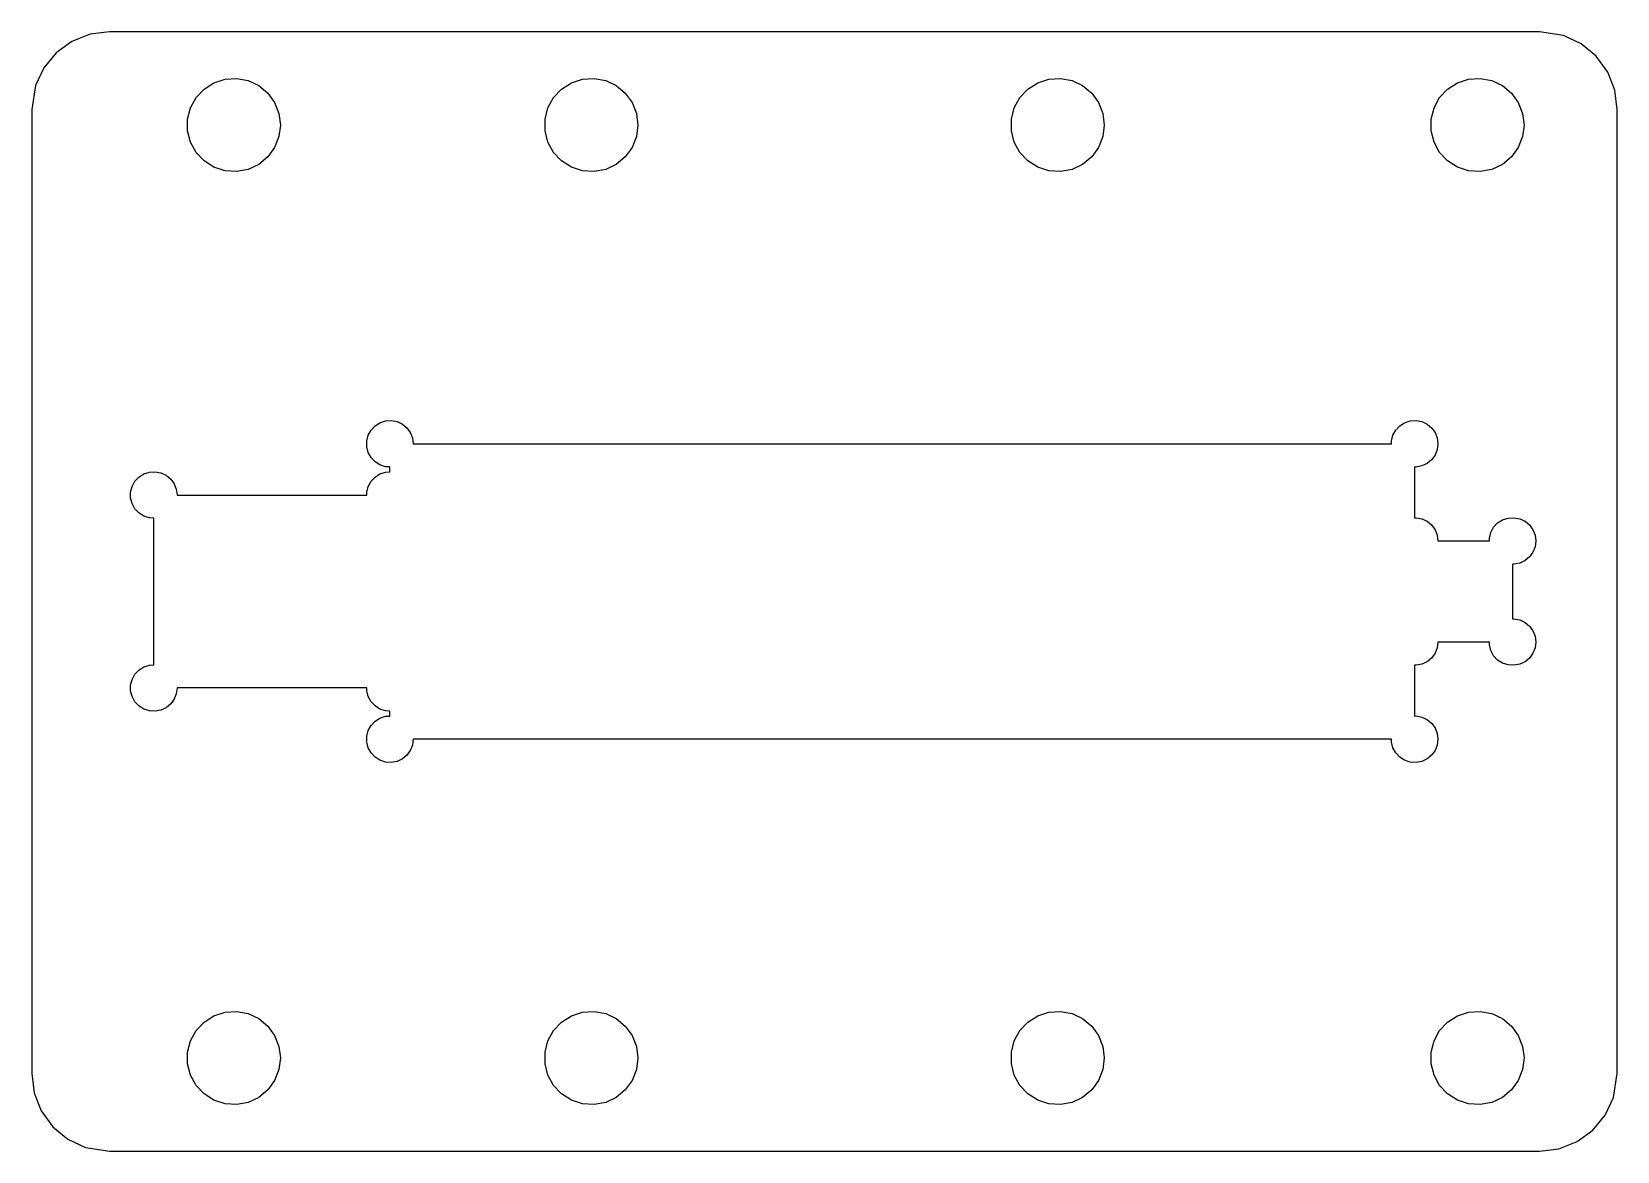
# Model space of a CAD drawing. Header units: metres. Extents: x -51 to 206, y -36 to 36.
# Drawn here: x -51 to 51, y -36 to 36 of the extents above.
import ezdxf

# ---------------------------------------------------------------- set-up
doc = ezdxf.new("R2010")
doc.units = ezdxf.units.M

msp = doc.modelspace()

# ---------------------------------------------------------------- linework, layer by layer
for p, q in [((-47.2435, 35.8429), (-48.4088, 35.3815)), ((-46, 36), (-47.2435, 35.8429)), ((46, 36), (-46, 36)), ((47.5451, 35.7553), (46, 36)), ((48.6791, 35.2216), (47.5451, 35.7553)), ((-48.4088, 35.3815), (-49.4227, 34.6448)), ((49.6448, 34.4227), (48.6791, 35.2216)), ((-50.2216, 33.6791), (-50.7553, 32.5451)), ((-49.4227, 34.6448), (-50.2216, 33.6791)), ((50.3815, 33.4088), (49.6448, 34.4227)), ((-39.9123, 32.3115), (-39.2773, 32.7145)), ((-39.2773, 32.7145), (-38.5621, 32.9469)), ((-38.5621, 32.9469), (-37.8116, 32.9941)), ((-37.8116, 32.9941), (-37.0729, 32.8532)), ((-37.0729, 32.8532), (-36.3925, 32.533)), ((-16.9123, 32.3115), (-16.2773, 32.7145)), ((-16.2773, 32.7145), (-15.5621, 32.9469)), ((-15.5621, 32.9469), (-14.8116, 32.9941)), ((-14.8116, 32.9941), (-14.0729, 32.8532)), ((-14.0729, 32.8532), (-13.3925, 32.533)), ((13.0877, 32.3115), (13.7227, 32.7145)), ((13.7227, 32.7145), (14.4379, 32.9469)), ((14.4379, 32.9469), (15.1884, 32.9941)), ((15.1884, 32.9941), (15.927, 32.8532)), ((15.927, 32.8532), (16.6075, 32.533)), ((40.0877, 32.3115), (40.7227, 32.7145)), ((40.7227, 32.7145), (41.4379, 32.9469)), ((41.4379, 32.9469), (42.1884, 32.9941)), ((42.1884, 32.9941), (42.927, 32.8532)), ((42.927, 32.8532), (43.6075, 32.533)), ((50.8429, 32.2435), (50.3815, 33.4088)), ((-50.7553, 32.5451), (-51, 31)), ((-40.7893, 31.1044), (-40.427, 31.7634)), ((-40.427, 31.7634), (-39.9123, 32.3115)), ((-36.3925, 32.533), (-35.8131, 32.0536)), ((-35.8131, 32.0536), (-35.3711, 31.4453)), ((-17.7893, 31.1044), (-17.427, 31.7634)), ((-17.427, 31.7634), (-16.9123, 32.3115)), ((-13.3925, 32.533), (-12.8131, 32.0536)), ((-12.8131, 32.0536), (-12.3711, 31.4453)), ((12.2107, 31.1044), (12.5729, 31.7634)), ((12.5729, 31.7634), (13.0877, 32.3115)), ((16.6075, 32.533), (17.1869, 32.0536)), ((17.1869, 32.0536), (17.6289, 31.4453)), ((39.2107, 31.1044), (39.5729, 31.7634)), ((39.5729, 31.7634), (40.0877, 32.3115)), ((43.6075, 32.533), (44.1869, 32.0536)), ((44.1869, 32.0536), (44.6289, 31.4453)), ((51, 31), (50.8429, 32.2435)), ((-51, 31), (-51, -31)), ((-40.9763, 30.376), (-40.7893, 31.1044)), ((-35.3711, 31.4453), (-35.0942, 30.7461)), ((-35.0942, 30.7461), (-35, 30)), ((-17.9763, 30.376), (-17.7893, 31.1044)), ((-12.3711, 31.4453), (-12.0942, 30.7461)), ((-12.0942, 30.7461), (-12, 30)), ((12.0237, 30.376), (12.2107, 31.1044)), ((17.6289, 31.4453), (17.9057, 30.7461)), ((17.9057, 30.7461), (18, 30)), ((39.0237, 30.376), (39.2107, 31.1044)), ((44.6289, 31.4453), (44.9057, 30.7461)), ((44.9057, 30.7461), (45, 30)), ((51, -31), (51, 31)), ((-40.9763, 29.624), (-40.9763, 30.376)), ((-40.7893, 28.8956), (-40.9763, 29.624)), ((-35, 30), (-35.0942, 29.2539)), ((-17.9763, 29.624), (-17.9763, 30.376)), ((-17.7893, 28.8956), (-17.9763, 29.624)), ((-12, 30), (-12.0942, 29.2539)), ((12.0237, 29.624), (12.0237, 30.376)), ((12.2107, 28.8956), (12.0237, 29.624)), ((18, 30), (17.9057, 29.2539)), ((39.0237, 29.624), (39.0237, 30.376)), ((39.2107, 28.8956), (39.0237, 29.624)), ((45, 30), (44.9057, 29.2539)), ((-40.427, 28.2366), (-40.7893, 28.8956)), ((-35.0942, 29.2539), (-35.3711, 28.5547)), ((-17.427, 28.2366), (-17.7893, 28.8956)), ((-12.0942, 29.2539), (-12.3711, 28.5547)), ((12.5729, 28.2366), (12.2107, 28.8956)), ((17.9057, 29.2539), (17.6289, 28.5547)), ((39.5729, 28.2366), (39.2107, 28.8956)), ((44.9057, 29.2539), (44.6289, 28.5547)), ((-39.9123, 27.6884), (-40.427, 28.2366)), ((-39.2773, 27.2855), (-39.9123, 27.6884)), ((-35.8131, 27.9464), (-36.3925, 27.467)), ((-35.3711, 28.5547), (-35.8131, 27.9464)), ((-16.9123, 27.6884), (-17.427, 28.2366)), ((-16.2773, 27.2855), (-16.9123, 27.6884)), ((-12.8131, 27.9464), (-13.3925, 27.467)), ((-12.3711, 28.5547), (-12.8131, 27.9464)), ((13.0877, 27.6884), (12.5729, 28.2366)), ((13.7227, 27.2855), (13.0877, 27.6884)), ((17.1869, 27.9464), (16.6075, 27.467)), ((17.6289, 28.5547), (17.1869, 27.9464)), ((40.0877, 27.6884), (39.5729, 28.2366)), ((40.7227, 27.2855), (40.0877, 27.6884)), ((44.1869, 27.9464), (43.6075, 27.467)), ((44.6289, 28.5547), (44.1869, 27.9464)), ((-38.5621, 27.0531), (-39.2773, 27.2855)), ((-37.8116, 27.0059), (-38.5621, 27.0531)), ((-37.0729, 27.1468), (-37.8116, 27.0059)), ((-36.3925, 27.467), (-37.0729, 27.1468)), ((-15.5621, 27.0531), (-16.2773, 27.2855)), ((-14.8116, 27.0059), (-15.5621, 27.0531)), ((-14.0729, 27.1468), (-14.8116, 27.0059)), ((-13.3925, 27.467), (-14.0729, 27.1468)), ((14.4379, 27.0531), (13.7227, 27.2855)), ((15.1884, 27.0059), (14.4379, 27.0531)), ((15.927, 27.1468), (15.1884, 27.0059)), ((16.6075, 27.467), (15.927, 27.1468)), ((41.4379, 27.0531), (40.7227, 27.2855)), ((42.1884, 27.0059), (41.4379, 27.0531)), ((42.927, 27.1468), (42.1884, 27.0059)), ((43.6075, 27.467), (42.927, 27.1468)), ((-29.3547, 10.0522), (-29.1735, 10.3817)), ((-29.1735, 10.3817), (-28.9161, 10.6558)), ((-28.9161, 10.6558), (-28.5987, 10.8572)), ((-28.5987, 10.8572), (-28.2411, 10.9734)), ((-28.2411, 10.9734), (-27.8658, 10.997)), ((-27.8658, 10.997), (-27.4965, 10.9266)), ((-27.4965, 10.9266), (-27.1562, 10.7665)), ((-27.1562, 10.7665), (-26.8665, 10.5268)), ((-26.8665, 10.5268), (-26.6455, 10.2226)), ((-26.6455, 10.2226), (-26.5071, 9.87303)), ((36.5653, 10.0522), (36.7465, 10.3817)), ((36.7465, 10.3817), (37.0039, 10.6558)), ((37.0039, 10.6558), (37.3213, 10.8572)), ((37.3213, 10.8572), (37.6789, 10.9734)), ((37.6789, 10.9734), (38.0542, 10.997)), ((38.0542, 10.997), (38.4235, 10.9266)), ((38.4235, 10.9266), (38.7637, 10.7665)), ((38.7637, 10.7665), (39.0535, 10.5268)), ((39.0535, 10.5268), (39.2745, 10.2226)), ((39.2745, 10.2226), (39.4129, 9.87303)), ((-29.4482, 9.68799), (-29.3547, 10.0522)), ((-29.4482, 9.312), (-29.4482, 9.68799)), ((-29.3547, 8.9478), (-29.4482, 9.312)), ((-26.5071, 9.87303), (-26.46, 9.5)), ((-26.46, 9.5), (36.4718, 9.5)), ((36.4718, 9.68799), (36.5653, 10.0522)), ((36.4718, 9.5), (36.4718, 9.68799)), ((39.4129, 9.87303), (39.46, 9.5)), ((39.46, 9.5), (39.4129, 9.12695)), ((-29.1735, 8.61832), (-29.3547, 8.9478)), ((-28.9161, 8.34422), (-29.1735, 8.61832)), ((-28.5987, 8.14275), (-28.9161, 8.34422)), ((38.7637, 8.23351), (38.4235, 8.07341)), ((39.0535, 8.47318), (38.7637, 8.23351)), ((39.2745, 8.77736), (39.0535, 8.47318)), ((39.4129, 9.12695), (39.2745, 8.77736)), ((-44.3635, 7.08667), (-44.1061, 7.36076)), ((-44.1061, 7.36076), (-43.7887, 7.56223)), ((-43.7887, 7.56223), (-43.4311, 7.67842)), ((-43.4311, 7.67842), (-43.0558, 7.70203)), ((-43.0558, 7.70203), (-42.6865, 7.63158)), ((-42.6865, 7.63158), (-42.3463, 7.47148)), ((-42.3463, 7.47148), (-42.0565, 7.23181)), ((-42.0565, 7.23181), (-41.8355, 6.92763)), ((-29.1735, 7.08667), (-28.9161, 7.36076)), ((-28.9161, 7.36076), (-28.5987, 7.56223)), ((-28.2411, 8.02657), (-28.5987, 8.14275)), ((-28.5987, 7.56223), (-28.2411, 7.67842)), ((-27.96, 8.00888), (-28.2411, 8.02657)), ((-28.2411, 7.67842), (-27.96, 7.69611)), ((-27.96, 7.69611), (-27.96, 8.00888)), ((38.0542, 8.00294), (37.96, 8.00888)), ((37.96, 8.00888), (37.96, 4.7411)), ((38.4235, 8.07341), (38.0542, 8.00294)), ((-44.6382, 6.39299), (-44.5447, 6.75717)), ((-44.6382, 6.017), (-44.6382, 6.39299)), ((-44.5447, 6.75717), (-44.3635, 7.08667)), ((-41.8355, 6.92763), (-41.6971, 6.57803)), ((-41.6971, 6.57803), (-41.65, 6.20499)), ((-41.65, 6.20499), (-29.4482, 6.20499)), ((-29.4482, 6.39299), (-29.3547, 6.75717)), ((-29.4482, 6.20499), (-29.4482, 6.39299)), ((-29.3547, 6.75717), (-29.1735, 7.08667)), ((-44.5447, 5.6528), (-44.6382, 6.017)), ((-44.3635, 5.32332), (-44.5447, 5.6528)), ((-44.1061, 5.04922), (-44.3635, 5.32332)), ((-43.7887, 4.84775), (-44.1061, 5.04922)), ((-43.4311, 4.73157), (-43.7887, 4.84775)), ((-43.15, 4.71388), (-43.4311, 4.73157)), ((-43.15, -4.71388), (-43.15, 4.71388)), ((37.96, 4.7411), (38.0542, 4.74704)), ((38.0542, 4.74704), (38.4235, 4.67657)), ((38.4235, 4.67657), (38.7637, 4.51648)), ((38.7637, 4.51648), (39.0535, 4.27681)), ((39.0535, 4.27681), (39.2745, 3.97263)), ((42.8653, 3.80219), (43.0465, 4.13167)), ((43.0465, 4.13167), (43.3039, 4.40576)), ((43.3039, 4.40576), (43.6213, 4.60724)), ((43.6213, 4.60724), (43.9789, 4.72342)), ((43.9789, 4.72342), (44.3542, 4.74704)), ((44.3542, 4.74704), (44.7235, 4.67657)), ((44.7235, 4.67657), (45.0637, 4.51648)), ((45.0637, 4.51648), (45.3534, 4.27681)), ((45.3534, 4.27681), (45.5744, 3.97263)), ((39.2745, 3.97263), (39.4129, 3.62303)), ((39.4129, 3.62303), (39.46, 3.25)), ((39.46, 3.25), (42.7718, 3.25)), ((42.7718, 3.43799), (42.8653, 3.80219)), ((42.7718, 3.25), (42.7718, 3.43799)), ((45.5744, 3.97263), (45.7129, 3.62303)), ((45.7129, 3.62303), (45.76, 3.25)), ((45.76, 3.25), (45.7129, 2.87695)), ((45.3534, 2.22318), (45.0637, 1.98351)), ((45.5744, 2.52736), (45.3534, 2.22318)), ((45.7129, 2.87695), (45.5744, 2.52736)), ((44.3542, 1.75294), (44.26, 1.75888)), ((44.26, 1.75888), (44.26, -1.75888)), ((44.7235, 1.82341), (44.3542, 1.75294)), ((45.0637, 1.98351), (44.7235, 1.82341)), ((44.26, -1.75888), (44.3542, -1.75294)), ((44.3542, -1.75294), (44.7235, -1.82341)), ((44.7235, -1.82341), (45.0637, -1.98351)), ((45.0637, -1.98351), (45.3534, -2.22318)), ((45.3534, -2.22318), (45.5744, -2.52736)), ((45.5744, -2.52736), (45.7129, -2.87695)), ((45.7129, -2.87695), (45.76, -3.25)), ((39.2745, -3.97263), (39.0535, -4.27681)), ((39.4129, -3.62303), (39.2745, -3.97263)), ((39.46, -3.25), (39.4129, -3.62303)), ((42.7718, -3.25), (39.46, -3.25)), ((42.7718, -3.43799), (42.7718, -3.25)), ((42.8653, -3.80219), (42.7718, -3.43799)), ((43.0465, -4.13167), (42.8653, -3.80219)), ((45.5744, -3.97263), (45.3534, -4.27681)), ((45.7129, -3.62303), (45.5744, -3.97263)), ((45.76, -3.25), (45.7129, -3.62303)), ((-44.3635, -5.32332), (-44.1061, -5.04922)), ((-44.1061, -5.04922), (-43.7887, -4.84775)), ((-43.7887, -4.84775), (-43.4311, -4.73157)), ((-43.4311, -4.73157), (-43.15, -4.71388)), ((38.0542, -4.74704), (37.96, -4.7411)), ((37.96, -4.7411), (37.96, -8.00888)), ((38.4235, -4.67657), (38.0542, -4.74704)), ((38.7637, -4.51648), (38.4235, -4.67657)), ((39.0535, -4.27681), (38.7637, -4.51648)), ((43.3039, -4.40576), (43.0465, -4.13167)), ((43.6213, -4.60724), (43.3039, -4.40576)), ((43.9789, -4.72342), (43.6213, -4.60724)), ((44.3542, -4.74704), (43.9789, -4.72342)), ((44.7235, -4.67657), (44.3542, -4.74704)), ((45.0637, -4.51648), (44.7235, -4.67657)), ((45.3534, -4.27681), (45.0637, -4.51648)), ((-44.6382, -6.017), (-44.5447, -5.6528)), ((-44.6382, -6.39299), (-44.6382, -6.017)), ((-44.5447, -5.6528), (-44.3635, -5.32332)), ((-44.5447, -6.75717), (-44.6382, -6.39299)), ((-44.3635, -7.08667), (-44.5447, -6.75717)), ((-44.1061, -7.36076), (-44.3635, -7.08667)), ((-41.8355, -6.92763), (-42.0565, -7.23181)), ((-41.6971, -6.57803), (-41.8355, -6.92763)), ((-41.65, -6.20499), (-41.6971, -6.57803)), ((-29.4482, -6.20499), (-41.65, -6.20499)), ((-29.4482, -6.39299), (-29.4482, -6.20499)), ((-29.3547, -6.75717), (-29.4482, -6.39299)), ((-29.1735, -7.08667), (-29.3547, -6.75717)), ((-28.9161, -7.36076), (-29.1735, -7.08667)), ((-43.7887, -7.56223), (-44.1061, -7.36076)), ((-43.4311, -7.67842), (-43.7887, -7.56223)), ((-43.0558, -7.70203), (-43.4311, -7.67842)), ((-42.6865, -7.63158), (-43.0558, -7.70203)), ((-42.3463, -7.47148), (-42.6865, -7.63158)), ((-42.0565, -7.23181), (-42.3463, -7.47148)), ((-28.5987, -7.56223), (-28.9161, -7.36076)), ((-28.9161, -8.34422), (-28.5987, -8.14275)), ((-28.2411, -7.67842), (-28.5987, -7.56223)), ((-28.5987, -8.14275), (-28.2411, -8.02657)), ((-27.96, -7.69611), (-28.2411, -7.67842)), ((-28.2411, -8.02657), (-27.96, -8.00888)), ((-27.96, -8.00888), (-27.96, -7.69611)), ((37.96, -8.00888), (38.0542, -8.00294)), ((38.0542, -8.00294), (38.4235, -8.07341)), ((38.4235, -8.07341), (38.7637, -8.23351)), ((-29.4482, -9.312), (-29.3547, -8.9478)), ((-29.3547, -8.9478), (-29.1735, -8.61832)), ((-29.1735, -8.61832), (-28.9161, -8.34422)), ((38.7637, -8.23351), (39.0535, -8.47318)), ((39.0535, -8.47318), (39.2745, -8.77736)), ((39.2745, -8.77736), (39.4129, -9.12695)), ((39.4129, -9.12695), (39.46, -9.5)), ((-29.4482, -9.68799), (-29.4482, -9.312)), ((-29.3547, -10.0522), (-29.4482, -9.68799)), ((-29.1735, -10.3817), (-29.3547, -10.0522)), ((-26.5071, -9.87303), (-26.6455, -10.2226)), ((-26.46, -9.5), (-26.5071, -9.87303)), ((36.4718, -9.5), (-26.46, -9.5)), ((36.4718, -9.68799), (36.4718, -9.5)), ((36.5653, -10.0522), (36.4718, -9.68799)), ((36.7465, -10.3817), (36.5653, -10.0522)), ((39.4129, -9.87303), (39.2745, -10.2226)), ((39.46, -9.5), (39.4129, -9.87303)), ((-28.9161, -10.6558), (-29.1735, -10.3817)), ((-28.5987, -10.8572), (-28.9161, -10.6558)), ((-28.2411, -10.9734), (-28.5987, -10.8572)), ((-27.8658, -10.997), (-28.2411, -10.9734)), ((-27.4965, -10.9266), (-27.8658, -10.997)), ((-27.1562, -10.7665), (-27.4965, -10.9266)), ((-26.8665, -10.5268), (-27.1562, -10.7665)), ((-26.6455, -10.2226), (-26.8665, -10.5268)), ((37.0039, -10.6558), (36.7465, -10.3817)), ((37.3213, -10.8572), (37.0039, -10.6558)), ((37.6789, -10.9734), (37.3213, -10.8572)), ((38.0542, -10.997), (37.6789, -10.9734)), ((38.4235, -10.9266), (38.0542, -10.997)), ((38.7637, -10.7665), (38.4235, -10.9266)), ((39.0535, -10.5268), (38.7637, -10.7665)), ((39.2745, -10.2226), (39.0535, -10.5268)), ((-39.9123, -27.6884), (-39.2773, -27.2855)), ((-39.2773, -27.2855), (-38.5621, -27.0531)), ((-38.5621, -27.0531), (-37.8116, -27.0059)), ((-37.8116, -27.0059), (-37.0729, -27.1468)), ((-37.0729, -27.1468), (-36.3925, -27.467)), ((-36.3925, -27.467), (-35.8131, -27.9464)), ((-16.9123, -27.6884), (-16.2773, -27.2855)), ((-16.2773, -27.2855), (-15.5621, -27.0531)), ((-15.5621, -27.0531), (-14.8116, -27.0059)), ((-14.8116, -27.0059), (-14.0729, -27.1468)), ((-14.0729, -27.1468), (-13.3925, -27.467)), ((-13.3925, -27.467), (-12.8131, -27.9464)), ((13.0877, -27.6884), (13.7227, -27.2855)), ((13.7227, -27.2855), (14.4379, -27.0531)), ((14.4379, -27.0531), (15.1884, -27.0059)), ((15.1884, -27.0059), (15.927, -27.1468)), ((15.927, -27.1468), (16.6075, -27.467)), ((16.6075, -27.467), (17.1869, -27.9464)), ((40.0877, -27.6884), (40.7227, -27.2855)), ((40.7227, -27.2855), (41.4379, -27.0531)), ((41.4379, -27.0531), (42.1884, -27.0059)), ((42.1884, -27.0059), (42.927, -27.1468)), ((42.927, -27.1468), (43.6075, -27.467)), ((43.6075, -27.467), (44.1869, -27.9464)), ((-40.7893, -28.8956), (-40.427, -28.2366)), ((-40.427, -28.2366), (-39.9123, -27.6884)), ((-35.8131, -27.9464), (-35.3711, -28.5547)), ((-35.3711, -28.5547), (-35.0942, -29.2539)), ((-17.7893, -28.8956), (-17.427, -28.2366)), ((-17.427, -28.2366), (-16.9123, -27.6884)), ((-12.8131, -27.9464), (-12.3711, -28.5547)), ((-12.3711, -28.5547), (-12.0942, -29.2539)), ((12.2107, -28.8956), (12.5729, -28.2366)), ((12.5729, -28.2366), (13.0877, -27.6884)), ((17.1869, -27.9464), (17.6289, -28.5547)), ((17.6289, -28.5547), (17.9057, -29.2539)), ((39.2107, -28.8956), (39.5729, -28.2366)), ((39.5729, -28.2366), (40.0877, -27.6884)), ((44.1869, -27.9464), (44.6289, -28.5547)), ((44.6289, -28.5547), (44.9057, -29.2539)), ((-40.9763, -29.624), (-40.7893, -28.8956)), ((-35.0942, -29.2539), (-35, -30)), ((-17.9763, -29.624), (-17.7893, -28.8956)), ((-12.0942, -29.2539), (-12, -30)), ((12.0237, -29.624), (12.2107, -28.8956)), ((17.9057, -29.2539), (18, -30)), ((39.0237, -29.624), (39.2107, -28.8956)), ((44.9057, -29.2539), (45, -30)), ((-40.9763, -30.376), (-40.9763, -29.624)), ((-40.7893, -31.1044), (-40.9763, -30.376)), ((-35, -30), (-35.0942, -30.7461)), ((-17.9763, -30.376), (-17.9763, -29.624)), ((-17.7893, -31.1044), (-17.9763, -30.376)), ((-12, -30), (-12.0942, -30.7461)), ((12.0237, -30.376), (12.0237, -29.624)), ((12.2107, -31.1044), (12.0237, -30.376)), ((18, -30), (17.9057, -30.7461)), ((39.0237, -30.376), (39.0237, -29.624)), ((39.2107, -31.1044), (39.0237, -30.376)), ((45, -30), (44.9057, -30.7461)), ((-51, -31), (-50.8429, -32.2435)), ((-40.427, -31.7634), (-40.7893, -31.1044)), ((-35.3711, -31.4453), (-35.8131, -32.0536)), ((-35.0942, -30.7461), (-35.3711, -31.4453)), ((-17.427, -31.7634), (-17.7893, -31.1044)), ((-12.3711, -31.4453), (-12.8131, -32.0536)), ((-12.0942, -30.7461), (-12.3711, -31.4453)), ((12.5729, -31.7634), (12.2107, -31.1044)), ((17.6289, -31.4453), (17.1869, -32.0536)), ((17.9057, -30.7461), (17.6289, -31.4453)), ((39.5729, -31.7634), (39.2107, -31.1044)), ((44.6289, -31.4453), (44.1869, -32.0536)), ((44.9057, -30.7461), (44.6289, -31.4453)), ((50.7553, -32.5451), (51, -31)), ((-50.8429, -32.2435), (-50.3815, -33.4088)), ((-39.9123, -32.3115), (-40.427, -31.7634)), ((-39.2773, -32.7145), (-39.9123, -32.3115)), ((-36.3925, -32.533), (-37.0729, -32.8532)), ((-35.8131, -32.0536), (-36.3925, -32.533)), ((-16.9123, -32.3115), (-17.427, -31.7634)), ((-16.2773, -32.7145), (-16.9123, -32.3115)), ((-13.3925, -32.533), (-14.0729, -32.8532)), ((-12.8131, -32.0536), (-13.3925, -32.533)), ((13.0877, -32.3115), (12.5729, -31.7634)), ((13.7227, -32.7145), (13.0877, -32.3115)), ((16.6075, -32.533), (15.927, -32.8532)), ((17.1869, -32.0536), (16.6075, -32.533)), ((40.0877, -32.3115), (39.5729, -31.7634)), ((40.7227, -32.7145), (40.0877, -32.3115)), ((43.6075, -32.533), (42.927, -32.8532)), ((44.1869, -32.0536), (43.6075, -32.533)), ((50.2216, -33.6791), (50.7553, -32.5451)), ((-50.3815, -33.4088), (-49.6448, -34.4227)), ((-38.5621, -32.9469), (-39.2773, -32.7145)), ((-37.8116, -32.9941), (-38.5621, -32.9469)), ((-37.0729, -32.8532), (-37.8116, -32.9941)), ((-15.5621, -32.9469), (-16.2773, -32.7145)), ((-14.8116, -32.9941), (-15.5621, -32.9469)), ((-14.0729, -32.8532), (-14.8116, -32.9941)), ((14.4379, -32.9469), (13.7227, -32.7145)), ((15.1884, -32.9941), (14.4379, -32.9469)), ((15.927, -32.8532), (15.1884, -32.9941)), ((41.4379, -32.9469), (40.7227, -32.7145)), ((42.1884, -32.9941), (41.4379, -32.9469)), ((42.927, -32.8532), (42.1884, -32.9941)), ((-49.6448, -34.4227), (-48.6791, -35.2216)), ((48.4088, -35.3815), (49.4227, -34.6448)), ((49.4227, -34.6448), (50.2216, -33.6791)), ((-48.6791, -35.2216), (-47.5451, -35.7553)), ((47.2435, -35.8429), (48.4088, -35.3815)), ((-47.5451, -35.7553), (-46, -36)), ((-46, -36), (46, -36)), ((46, -36), (47.2435, -35.8429))]:
    msp.add_line(p, q)

doc.saveas('drawing.dxf')
